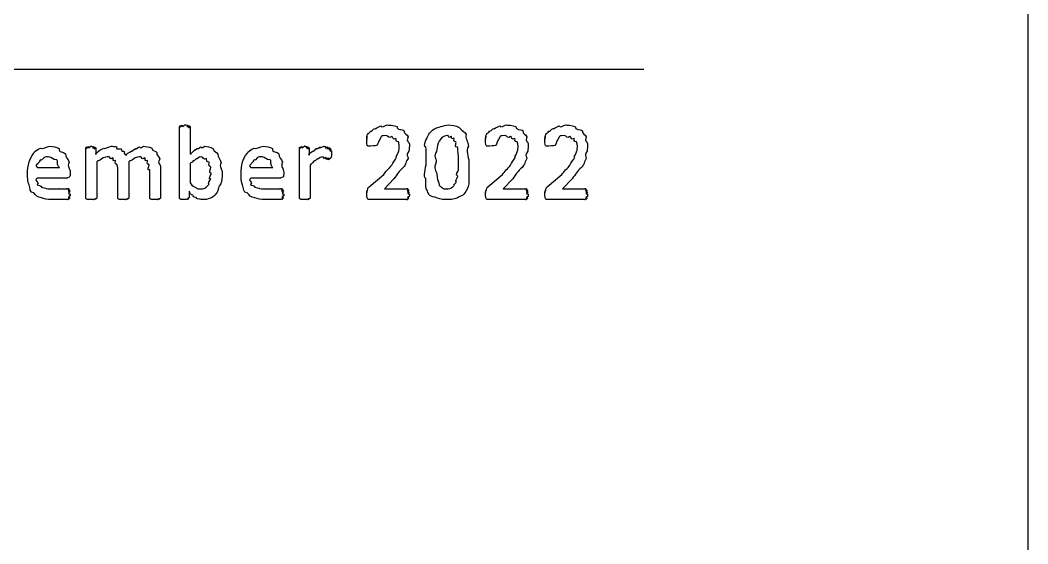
# Model space of a CAD drawing. Header units: millimetres. Extents: x 0 to 216, y 0 to 279.
# Drawn here: x 182.56 to 215.9, y 88.89 to 106.22 of the extents above; entities that cross this region are included whole.
import ezdxf

# ---------------------------------------------------------------- set-up
doc = ezdxf.new("R2010")
doc.units = ezdxf.units.MM
doc.layers.get('0').update_dxf_attribs({"linetype": 'CONTINUOUS'})

msp = doc.modelspace()

# ---------------------------------------------------------------- linework, layer by layer
at = {"color": 7}
msp.add_line((215.9, 279.4), (215.9, 0), dxfattribs=at)
at = {"color": 0}
for p, q in [((12.7, 104.599), (203.2, 104.599)), ((187.832, 100.336), (187.832, 102.695)), ((188.19, 102.695), (188.19, 101.781)), ((184.734, 100.336), (184.734, 101.99)), ((185.059, 101.99), (185.059, 101.769)), ((191.798, 100.336), (191.798, 101.99)), ((192.123, 101.99), (192.123, 101.747)), ((192.857, 101.808), (192.857, 101.808)), ((185.093, 101.533), (185.093, 100.336)), ((186.151, 101.533), (186.151, 100.336)), ((187.204, 101.367), (187.204, 100.336)), ((188.19, 101.477), (188.19, 100.838)), ((192.156, 101.422), (192.156, 100.336)), ((197.068, 101.499), (197.068, 101.499)), ((197.404, 101.521), (197.404, 101.521)), ((183.125, 101.34), (183.858, 101.34)), ((184.216, 101.191), (184.216, 101.13)), ((185.793, 100.336), (185.793, 101.262)), ((186.846, 100.336), (186.846, 101.262)), ((188.879, 101.152), (188.879, 101.152)), ((189.243, 101.185), (189.243, 101.185)), ((190.188, 101.34), (190.922, 101.34)), ((191.28, 101.191), (191.28, 101.13)), ((194.104, 100.706), (194.589, 101.108)), ((198.035, 100.706), (198.52, 101.108)), ((200, 100.706), (200.485, 101.108)), ((184.112, 100.987), (183.125, 100.987)), ((191.175, 100.987), (190.188, 100.987)), ((194.925, 100.965), (194.611, 100.634)), ((198.857, 100.965), (198.542, 100.634)), ((200.822, 100.965), (200.507, 100.634)), ((188.152, 100.557), (188.152, 100.342)), ((194.611, 100.634), (195.382, 100.634)), ((195.437, 100.458), (195.437, 100.458)), ((198.542, 100.634), (199.314, 100.634)), ((199.369, 100.458), (199.369, 100.458)), ((200.507, 100.634), (201.279, 100.634)), ((201.334, 100.458), (201.334, 100.458)), ((195.372, 100.281), (194.125, 100.281)), ((199.303, 100.281), (198.057, 100.281)), ((201.268, 100.281), (200.022, 100.281))]:
    msp.add_line(p, q, dxfattribs=at)
for points in [[(187.832, 102.695), (187.832, 102.603), (187.833, 102.709), (187.838, 102.718)], [(187.838, 102.718), (187.843, 102.618), (187.854, 102.73), (187.865, 102.734)], [(187.865, 102.734), (187.868, 102.629), (187.898, 102.745), (187.92, 102.745)], [(187.92, 102.745), (187.916, 102.632), (187.976, 102.751), (188.009, 102.751)], [(188.009, 102.751), (187.986, 102.751), (188.075, 102.748), (188.097, 102.745)], [(188.097, 102.745), (188.033, 102.629), (188.141, 102.741), (188.152, 102.734)], [(188.152, 102.734), (188.059, 102.618), (188.175, 102.725), (188.179, 102.718)], [(188.179, 102.718), (188.07, 102.607), (188.19, 102.707), (188.19, 102.695)], [(194.302, 102.635), (194.269, 102.588), (194.425, 102.695), (194.495, 102.718)], [(194.495, 102.718), (194.525, 102.632), (194.636, 102.751), (194.71, 102.751)], [(194.71, 102.751), (194.721, 102.751), (194.937, 102.734), (195.03, 102.701)], [(195.03, 102.701), (195.021, 102.566), (195.197, 102.621), (195.255, 102.563)], [(196.335, 102.657), (196.342, 102.632), (196.584, 102.751), (196.721, 102.751)], [(196.721, 102.751), (196.842, 102.751), (196.971, 102.723), (197.09, 102.668)], [(198.234, 102.635), (198.2, 102.588), (198.356, 102.695), (198.427, 102.718)], [(198.427, 102.718), (198.457, 102.632), (198.567, 102.751), (198.641, 102.751)], [(198.641, 102.751), (198.652, 102.751), (198.869, 102.734), (198.961, 102.701)], [(198.961, 102.701), (198.953, 102.566), (199.128, 102.621), (199.187, 102.563)], [(200.199, 102.635), (200.165, 102.588), (200.321, 102.695), (200.392, 102.718)], [(200.392, 102.718), (200.422, 102.632), (200.532, 102.751), (200.606, 102.751)], [(200.606, 102.751), (200.618, 102.751), (200.834, 102.734), (200.926, 102.701)], [(200.926, 102.701), (200.918, 102.566), (201.093, 102.621), (201.152, 102.563)], [(194.026, 102.321), (194.029, 102.251), (194.032, 102.361), (194.032, 102.376)], [(194.032, 102.376), (194.033, 102.279), (194.039, 102.403), (194.043, 102.415)], [(194.043, 102.415), (194.044, 102.423), (194.061, 102.445), (194.076, 102.464)], [(194.076, 102.464), (194.078, 102.46), (194.122, 102.508), (194.159, 102.541)], [(194.159, 102.541), (194.154, 102.526), (194.247, 102.605), (194.302, 102.635)], [(194.671, 102.398), (194.492, 102.398), (194.531, 102.379), (194.495, 102.343)], [(194.853, 102.37), (194.761, 102.279), (194.74, 102.398), (194.671, 102.398)], [(194.991, 102.299), (194.867, 102.243), (194.908, 102.351), (194.853, 102.37)], [(195.255, 102.563), (195.261, 102.449), (195.363, 102.436), (195.393, 102.359)], [(195.393, 102.359), (195.319, 102.18), (195.437, 102.205), (195.437, 102.117)], [(195.987, 102.012), (195.868, 102.059), (196.009, 102.296), (196.064, 102.403)], [(196.064, 102.403), (196.099, 102.511), (196.213, 102.598), (196.335, 102.657)], [(196.704, 102.398), (196.624, 102.398), (196.562, 102.376), (196.511, 102.332)], [(196.814, 102.376), (196.742, 102.279), (196.744, 102.398), (196.704, 102.398)], [(196.908, 102.31), (196.812, 102.251), (196.85, 102.361), (196.814, 102.376)], [(197.09, 102.668), (197.195, 102.526), (197.284, 102.537), (197.321, 102.431)], [(197.321, 102.431), (197.272, 102.316), (197.385, 102.199), (197.393, 102.045)], [(197.958, 102.321), (197.961, 102.251), (197.963, 102.361), (197.963, 102.376)], [(197.963, 102.376), (197.965, 102.279), (197.97, 102.403), (197.975, 102.415)], [(197.975, 102.415), (197.976, 102.423), (197.992, 102.445), (198.007, 102.464)], [(198.007, 102.464), (198.009, 102.46), (198.053, 102.508), (198.09, 102.541)], [(198.09, 102.541), (198.086, 102.526), (198.179, 102.605), (198.234, 102.635)], [(198.603, 102.398), (198.424, 102.398), (198.462, 102.379), (198.427, 102.343)], [(198.785, 102.37), (198.693, 102.279), (198.672, 102.398), (198.603, 102.398)], [(198.923, 102.299), (198.798, 102.243), (198.84, 102.351), (198.785, 102.37)], [(199.187, 102.563), (199.193, 102.449), (199.295, 102.436), (199.325, 102.359)], [(199.325, 102.359), (199.251, 102.18), (199.369, 102.205), (199.369, 102.117)], [(199.923, 102.321), (199.926, 102.251), (199.929, 102.361), (199.929, 102.376)], [(199.929, 102.376), (199.93, 102.279), (199.935, 102.403), (199.94, 102.415)], [(199.94, 102.415), (199.941, 102.423), (199.958, 102.445), (199.973, 102.464)], [(199.973, 102.464), (199.974, 102.46), (200.018, 102.508), (200.055, 102.541)], [(200.055, 102.541), (200.051, 102.526), (200.144, 102.605), (200.199, 102.635)], [(200.568, 102.398), (200.389, 102.398), (200.428, 102.379), (200.392, 102.343)], [(200.75, 102.37), (200.658, 102.279), (200.637, 102.398), (200.568, 102.398)], [(200.888, 102.299), (200.764, 102.243), (200.805, 102.351), (200.75, 102.37)], [(201.152, 102.563), (201.158, 102.449), (201.26, 102.436), (201.29, 102.359)], [(201.29, 102.359), (201.216, 102.18), (201.334, 102.205), (201.334, 102.117)], [(183.235, 101.985), (183.301, 101.927), (183.429, 102.045), (183.544, 102.045)], [(183.544, 102.045), (183.65, 102.045), (183.761, 102.02), (183.847, 101.974)], [(184.74, 102.012), (184.741, 101.913), (184.752, 102.024), (184.767, 102.029)], [(184.767, 102.029), (184.77, 101.924), (184.798, 102.04), (184.817, 102.04)], [(184.817, 102.04), (184.811, 101.927), (184.866, 102.045), (184.9, 102.045)], [(184.9, 102.045), (184.874, 102.045), (184.955, 102.042), (184.977, 102.04)], [(184.977, 102.04), (184.918, 101.924), (185.015, 102.035), (185.026, 102.029)], [(185.026, 102.029), (184.94, 101.913), (185.044, 102.019), (185.049, 102.012)], [(185.324, 101.979), (185.33, 101.927), (185.495, 102.045), (185.583, 102.045)], [(185.583, 102.045), (185.601, 102.045), (185.707, 102.037), (185.76, 102.023)], [(185.76, 102.023), (185.707, 101.898), (185.862, 101.986), (185.903, 101.957)], [(186.377, 101.974), (186.344, 101.904), (186.465, 102.018), (186.509, 102.029)], [(186.509, 102.029), (186.549, 101.927), (186.598, 102.045), (186.642, 102.045)], [(186.642, 102.045), (186.7, 102.045), (186.836, 102.026), (186.906, 101.99)], [(188.427, 101.985), (188.386, 101.909), (188.506, 102.02), (188.543, 102.029)], [(188.543, 102.029), (188.582, 101.927), (188.623, 102.045), (188.664, 102.045)], [(188.664, 102.045), (188.725, 102.045), (188.855, 102.02), (188.929, 101.974)], [(190.299, 101.985), (190.365, 101.927), (190.493, 102.045), (190.608, 102.045)], [(190.608, 102.045), (190.713, 102.045), (190.825, 102.02), (190.911, 101.974)], [(191.804, 102.012), (191.805, 101.913), (191.816, 102.024), (191.831, 102.029)], [(191.831, 102.029), (191.834, 101.924), (191.861, 102.04), (191.881, 102.04)], [(191.881, 102.04), (191.875, 101.927), (191.931, 102.045), (191.963, 102.045)], [(191.963, 102.045), (191.937, 102.045), (192.019, 102.042), (192.041, 102.04)], [(192.041, 102.04), (191.981, 101.924), (192.079, 102.035), (192.09, 102.029)], [(192.09, 102.029), (192.004, 101.913), (192.108, 102.019), (192.112, 102.012)], [(192.377, 101.985), (192.338, 101.909), (192.45, 102.02), (192.487, 102.029)], [(192.487, 102.029), (192.416, 101.927), (192.566, 102.045), (192.603, 102.045)], [(192.603, 102.045), (192.584, 102.045), (192.636, 102.042), (192.658, 102.04)], [(192.658, 102.04), (192.628, 101.924), (192.702, 102.035), (192.724, 102.029)], [(192.724, 102.029), (192.676, 101.909), (192.771, 102.013), (192.79, 102.006)], [(194.026, 102.254), (194.026, 102.21), (194.026, 102.301), (194.026, 102.321)], [(194.026, 102.155), (194.026, 102.147), (194.026, 102.217), (194.026, 102.254)], [(194.037, 102.089), (194.029, 102.092), (194.029, 102.129), (194.026, 102.155)], [(194.06, 102.056), (194.04, 102.059), (194.044, 102.074), (194.037, 102.089)], [(194.087, 102.045), (194.055, 102.045), (194.066, 102.048), (194.06, 102.056)], [(194.247, 102.056), (194.081, 102.045), (194.101, 102.045), (194.087, 102.045)], [(194.412, 102.177), (194.382, 102.059), (194.338, 102.063), (194.247, 102.056)], [(194.495, 102.343), (194.423, 102.206), (194.434, 102.251), (194.412, 102.177)], [(195.074, 102.194), (194.941, 102.184), (195.027, 102.269), (194.991, 102.299)], [(195.101, 102.067), (195.096, 102.103), (195.092, 102.152), (195.074, 102.194)], [(195.085, 101.891), (195.096, 101.887), (195.101, 102.012), (195.101, 102.067)], [(195.437, 102.117), (195.437, 102.015), (195.432, 101.962), (195.421, 101.885)], [(196.395, 102.144), (196.353, 102.034), (196.351, 101.975), (196.34, 101.869)], [(196.511, 102.332), (196.408, 102.191), (196.424, 102.224), (196.395, 102.144)], [(196.979, 102.194), (196.867, 102.191), (196.937, 102.279), (196.908, 102.31)], [(197.029, 102.023), (196.908, 101.979), (197.002, 102.146), (196.979, 102.194)], [(197.057, 101.792), (197.051, 101.847), (197.043, 101.957), (197.029, 102.023)], [(197.393, 102.045), (197.285, 101.894), (197.404, 101.72), (197.404, 101.521)], [(197.958, 102.254), (197.958, 102.21), (197.958, 102.301), (197.958, 102.321)], [(197.958, 102.155), (197.958, 102.147), (197.958, 102.217), (197.958, 102.254)], [(197.969, 102.089), (197.961, 102.092), (197.961, 102.129), (197.958, 102.155)], [(197.991, 102.056), (197.972, 102.059), (197.976, 102.074), (197.969, 102.089)], [(198.019, 102.045), (197.987, 102.045), (197.998, 102.048), (197.991, 102.056)], [(198.179, 102.056), (198.013, 102.045), (198.033, 102.045), (198.019, 102.045)], [(198.344, 102.177), (198.313, 102.059), (198.269, 102.063), (198.179, 102.056)], [(198.427, 102.343), (198.355, 102.206), (198.366, 102.251), (198.344, 102.177)], [(199.005, 102.194), (198.873, 102.184), (198.959, 102.269), (198.923, 102.299)], [(199.033, 102.067), (199.027, 102.103), (199.023, 102.152), (199.005, 102.194)], [(199.016, 101.891), (199.027, 101.887), (199.033, 102.012), (199.033, 102.067)], [(199.369, 102.117), (199.369, 102.015), (199.364, 101.962), (199.353, 101.885)], [(199.923, 102.254), (199.923, 102.21), (199.923, 102.301), (199.923, 102.321)], [(199.923, 102.155), (199.923, 102.147), (199.923, 102.217), (199.923, 102.254)], [(199.934, 102.089), (199.926, 102.092), (199.926, 102.129), (199.923, 102.155)], [(199.956, 102.056), (199.937, 102.059), (199.941, 102.074), (199.934, 102.089)], [(199.984, 102.045), (199.952, 102.045), (199.963, 102.048), (199.956, 102.056)], [(200.144, 102.056), (199.978, 102.045), (199.997, 102.045), (199.984, 102.045)], [(200.309, 102.177), (200.279, 102.059), (200.235, 102.063), (200.144, 102.056)], [(200.392, 102.343), (200.32, 102.206), (200.331, 102.251), (200.309, 102.177)], [(200.97, 102.194), (200.838, 102.184), (200.924, 102.269), (200.888, 102.299)], [(200.998, 102.067), (200.992, 102.103), (200.988, 102.152), (200.97, 102.194)], [(200.981, 101.891), (200.992, 101.887), (200.998, 102.012), (200.998, 102.067)], [(201.334, 102.117), (201.334, 102.015), (201.329, 101.962), (201.318, 101.885)], [(182.855, 101.527), (182.874, 101.574), (182.94, 101.731), (183.003, 101.808)], [(183.003, 101.808), (182.999, 101.847), (183.143, 101.943), (183.235, 101.985)], [(183.499, 101.692), (183.326, 101.692), (183.387, 101.681), (183.34, 101.659)], [(183.77, 101.599), (183.624, 101.574), (183.621, 101.692), (183.499, 101.692)], [(183.847, 101.974), (183.819, 101.836), (184.001, 101.869), (184.056, 101.792)], [(184.056, 101.792), (184.047, 101.681), (184.151, 101.623), (184.178, 101.521)], [(184.734, 101.99), (184.734, 101.898), (184.736, 102.004), (184.74, 102.012)], [(185.049, 102.012), (184.951, 101.898), (185.059, 101.997), (185.059, 101.99)], [(185.059, 101.769), (185.043, 101.838), (185.239, 101.935), (185.324, 101.979)], [(185.495, 101.692), (185.414, 101.692), (185.368, 101.681), (185.302, 101.659)], [(185.627, 101.659), (185.528, 101.574), (185.546, 101.692), (185.495, 101.692)], [(185.903, 101.957), (185.906, 101.843), (185.977, 101.899), (186.008, 101.863)], [(186.008, 101.863), (185.965, 101.769), (186.06, 101.786), (186.079, 101.742)], [(186.079, 101.742), (186.038, 101.781), (186.186, 101.843), (186.234, 101.88)], [(186.234, 101.88), (186.256, 101.858), (186.333, 101.951), (186.377, 101.974)], [(186.548, 101.692), (186.468, 101.692), (186.422, 101.681), (186.361, 101.659)], [(186.68, 101.659), (186.582, 101.574), (186.599, 101.692), (186.548, 101.692)], [(186.906, 101.99), (186.961, 101.854), (187.039, 101.903), (187.083, 101.841)], [(187.083, 101.841), (187.049, 101.732), (187.157, 101.71), (187.176, 101.626)], [(188.19, 101.781), (188.232, 101.799), (188.274, 101.869), (188.312, 101.902)], [(188.312, 101.902), (188.309, 101.865), (188.39, 101.962), (188.427, 101.985)], [(188.565, 101.692), (188.527, 101.692), (188.506, 101.688), (188.477, 101.681)], [(188.714, 101.643), (188.615, 101.574), (188.623, 101.692), (188.565, 101.692)], [(188.929, 101.974), (188.99, 101.836), (189.061, 101.866), (189.105, 101.786)], [(189.105, 101.786), (189.081, 101.677), (189.188, 101.617), (189.21, 101.51)], [(189.919, 101.527), (189.938, 101.574), (190.004, 101.731), (190.067, 101.808)], [(190.067, 101.808), (190.063, 101.847), (190.207, 101.943), (190.299, 101.985)], [(190.563, 101.692), (190.39, 101.692), (190.45, 101.681), (190.404, 101.659)], [(190.833, 101.599), (190.687, 101.574), (190.685, 101.692), (190.563, 101.692)], [(190.911, 101.974), (190.883, 101.836), (191.065, 101.869), (191.12, 101.792)], [(191.12, 101.792), (191.11, 101.681), (191.215, 101.623), (191.242, 101.521)], [(191.798, 101.99), (191.798, 101.898), (191.8, 102.004), (191.804, 102.012)], [(192.112, 102.012), (192.014, 101.898), (192.123, 101.997), (192.123, 101.99)], [(192.123, 101.747), (192.063, 101.792), (192.214, 101.859), (192.256, 101.896)], [(192.256, 101.896), (192.264, 101.865), (192.34, 101.962), (192.377, 101.985)], [(192.581, 101.692), (192.521, 101.692), (192.515, 101.687), (192.482, 101.676)], [(192.653, 101.681), (192.581, 101.574), (192.606, 101.692), (192.581, 101.692)], [(192.79, 102.006), (192.713, 101.894), (192.821, 101.991), (192.829, 101.985)], [(192.829, 101.985), (192.727, 101.88), (192.841, 101.969), (192.845, 101.962)], [(192.845, 101.962), (192.735, 101.869), (192.851, 101.951), (192.851, 101.94)], [(192.851, 101.94), (192.738, 101.847), (192.857, 101.913), (192.857, 101.891)], [(192.857, 101.725), (192.857, 101.692), (192.852, 101.687), (192.845, 101.676)], [(192.857, 101.891), (192.857, 101.805), (192.857, 101.844), (192.857, 101.808)], [(192.857, 101.808), (192.857, 101.737), (192.857, 101.747), (192.857, 101.725)], [(195.013, 101.681), (194.955, 101.644), (195.074, 101.828), (195.085, 101.891)], [(195.421, 101.885), (195.297, 101.743), (195.4, 101.725), (195.393, 101.637)], [(195.993, 101.51), (195.993, 101.637), (195.99, 101.86), (195.987, 102.012)], [(196.34, 101.869), (196.216, 101.706), (196.329, 101.654), (196.329, 101.533)], [(197.068, 101.499), (197.062, 101.556), (197.063, 101.706), (197.057, 101.792)], [(198.945, 101.681), (198.887, 101.644), (199.005, 101.828), (199.016, 101.891)], [(199.353, 101.885), (199.228, 101.743), (199.332, 101.725), (199.325, 101.637)], [(200.91, 101.681), (200.852, 101.644), (200.97, 101.828), (200.981, 101.891)], [(201.318, 101.885), (201.194, 101.743), (201.297, 101.725), (201.29, 101.637)], [(182.805, 101.158), (182.805, 101.236), (182.821, 101.417), (182.855, 101.527)], [(183.152, 101.472), (183.017, 101.387), (183.125, 101.387), (183.125, 101.34)], [(183.224, 101.582), (183.172, 101.472), (183.17, 101.516), (183.152, 101.472)], [(183.34, 101.659), (183.235, 101.534), (183.257, 101.615), (183.224, 101.582)], [(183.858, 101.34), (183.745, 101.45), (183.832, 101.535), (183.77, 101.599)], [(184.178, 101.521), (184.098, 101.358), (184.216, 101.308), (184.216, 101.191)], [(185.302, 101.659), (185.167, 101.534), (185.17, 101.599), (185.093, 101.533)], [(185.716, 101.571), (185.601, 101.534), (185.663, 101.64), (185.627, 101.659)], [(185.771, 101.433), (185.649, 101.457), (185.74, 101.534), (185.716, 101.571)], [(185.793, 101.262), (185.793, 101.232), (185.784, 101.381), (185.771, 101.433)], [(186.361, 101.659), (186.225, 101.534), (186.228, 101.599), (186.151, 101.533)], [(186.774, 101.571), (186.659, 101.534), (186.72, 101.64), (186.68, 101.659)], [(186.829, 101.433), (186.708, 101.457), (186.799, 101.534), (186.774, 101.571)], [(186.846, 101.262), (186.73, 101.232), (186.84, 101.381), (186.829, 101.433)], [(187.176, 101.626), (187.085, 101.45), (187.204, 101.458), (187.204, 101.367)], [(188.295, 101.577), (188.225, 101.472), (188.226, 101.517), (188.19, 101.477)], [(188.389, 101.643), (188.291, 101.527), (188.328, 101.606), (188.295, 101.577)], [(188.477, 101.681), (188.35, 101.56), (188.418, 101.661), (188.389, 101.643)], [(188.813, 101.521), (188.695, 101.512), (188.754, 101.612), (188.714, 101.643)], [(188.863, 101.351), (188.747, 101.413), (188.838, 101.473), (188.813, 101.521)], [(189.21, 101.51), (189.125, 101.351), (189.243, 101.298), (189.243, 101.185)], [(189.869, 101.158), (189.869, 101.236), (189.885, 101.417), (189.919, 101.527)], [(190.216, 101.472), (190.081, 101.387), (190.188, 101.387), (190.188, 101.34)], [(190.288, 101.582), (190.235, 101.472), (190.234, 101.516), (190.216, 101.472)], [(190.404, 101.659), (190.299, 101.534), (190.321, 101.615), (190.288, 101.582)], [(190.922, 101.34), (190.809, 101.45), (190.895, 101.535), (190.833, 101.599)], [(191.242, 101.521), (191.161, 101.358), (191.28, 101.308), (191.28, 101.191)], [(192.278, 101.549), (192.198, 101.446), (192.2, 101.473), (192.156, 101.422)], [(192.388, 101.632), (192.275, 101.516), (192.318, 101.585), (192.278, 101.549)], [(192.482, 101.676), (192.341, 101.556), (192.421, 101.654), (192.388, 101.632)], [(192.719, 101.665), (192.628, 101.563), (192.677, 101.677), (192.653, 101.681)], [(192.768, 101.648), (192.665, 101.552), (192.737, 101.661), (192.719, 101.665)], [(192.807, 101.643), (192.694, 101.541), (192.782, 101.644), (192.768, 101.648)], [(192.829, 101.648), (192.716, 101.541), (192.818, 101.643), (192.807, 101.643)], [(192.845, 101.676), (192.727, 101.552), (192.836, 101.655), (192.829, 101.648)], [(194.589, 101.108), (194.629, 101.185), (194.787, 101.33), (194.853, 101.422)], [(194.853, 101.422), (194.882, 101.49), (194.976, 101.604), (195.013, 101.681)], [(195.393, 101.637), (195.283, 101.45), (195.333, 101.45), (195.234, 101.34)], [(195.982, 100.981), (195.874, 101.02), (195.993, 101.312), (195.993, 101.51)], [(196.329, 101.533), (196.216, 101.306), (196.335, 101.232), (196.346, 101.119)], [(197.062, 101.268), (197.062, 101.247), (197.068, 101.418), (197.068, 101.499)], [(197.404, 101.521), (197.404, 101.276), (197.405, 101.169), (197.41, 101.014)], [(198.52, 101.108), (198.56, 101.185), (198.719, 101.33), (198.785, 101.422)], [(198.785, 101.422), (198.814, 101.49), (198.907, 101.604), (198.945, 101.681)], [(199.325, 101.637), (199.215, 101.45), (199.264, 101.45), (199.165, 101.34)], [(200.485, 101.108), (200.525, 101.185), (200.684, 101.33), (200.75, 101.422)], [(200.75, 101.422), (200.779, 101.49), (200.872, 101.604), (200.91, 101.681)], [(201.29, 101.637), (201.18, 101.45), (201.229, 101.45), (201.13, 101.34)], [(182.855, 100.772), (182.805, 100.835), (182.805, 101.01), (182.805, 101.158)], [(184.216, 101.13), (184.216, 101.031), (184.205, 101.042), (184.183, 101.02)], [(188.879, 101.152), (188.765, 101.166), (188.874, 101.287), (188.863, 101.351)], [(188.863, 100.965), (188.765, 100.917), (188.879, 101.089), (188.879, 101.152)], [(189.243, 101.185), (189.243, 100.978), (189.228, 100.918), (189.199, 100.805)], [(189.919, 100.772), (189.869, 100.835), (189.869, 101.01), (189.869, 101.158)], [(191.28, 101.13), (191.28, 101.031), (191.269, 101.042), (191.247, 101.02)], [(195.234, 101.34), (195.088, 101.232), (195.035, 101.108), (194.925, 100.965)], [(196.346, 101.119), (196.359, 100.961), (196.382, 100.911), (196.412, 100.838)], [(196.996, 100.882), (196.915, 100.855), (197.029, 100.995), (197.04, 101.058)], [(197.04, 101.058), (196.937, 101.1), (197.058, 101.194), (197.062, 101.268)], [(199.165, 101.34), (199.019, 101.232), (198.967, 101.108), (198.857, 100.965)], [(201.13, 101.34), (200.984, 101.232), (200.932, 101.108), (200.822, 100.965)], [(183.009, 100.502), (182.874, 100.502), (182.891, 100.664), (182.855, 100.772)], [(183.125, 100.987), (183.017, 100.931), (183.133, 100.882), (183.152, 100.838)], [(183.152, 100.838), (183.055, 100.729), (183.199, 100.761), (183.241, 100.728)], [(183.241, 100.728), (183.253, 100.667), (183.334, 100.674), (183.4, 100.656)], [(184.183, 101.02), (184.054, 100.987), (184.136, 100.987), (184.112, 100.987)], [(188.19, 100.838), (188.251, 100.703), (188.313, 100.719), (188.372, 100.683)], [(188.703, 100.678), (188.692, 100.692), (188.782, 100.746), (188.808, 100.794)], [(188.808, 100.794), (188.743, 100.791), (188.852, 100.901), (188.863, 100.965)], [(189.199, 100.805), (189.069, 100.637), (189.133, 100.601), (189.078, 100.524)], [(190.073, 100.502), (189.938, 100.502), (189.954, 100.664), (189.919, 100.772)], [(190.188, 100.987), (190.081, 100.931), (190.197, 100.882), (190.216, 100.838)], [(190.216, 100.838), (190.118, 100.729), (190.263, 100.761), (190.304, 100.728)], [(190.304, 100.728), (190.317, 100.667), (190.398, 100.674), (190.464, 100.656)], [(191.247, 101.02), (191.117, 100.987), (191.2, 100.987), (191.175, 100.987)], [(194.065, 100.651), (194.062, 100.663), (194.088, 100.686), (194.104, 100.706)], [(196.026, 100.595), (195.978, 100.597), (195.974, 100.83), (195.982, 100.981)], [(196.412, 100.838), (196.419, 100.7), (196.478, 100.717), (196.522, 100.683)], [(196.825, 100.662), (196.822, 100.674), (196.898, 100.712), (196.924, 100.75)], [(196.924, 100.75), (196.878, 100.747), (196.977, 100.83), (196.996, 100.882)], [(197.41, 101.014), (197.415, 100.855), (197.399, 100.733), (197.354, 100.623)], [(197.997, 100.651), (197.994, 100.663), (198.02, 100.686), (198.035, 100.706)], [(199.962, 100.651), (199.959, 100.663), (199.985, 100.686), (200, 100.706)], [(183.262, 100.336), (183.128, 100.354), (183.078, 100.427), (183.009, 100.502)], [(183.4, 100.656), (183.385, 100.634), (183.546, 100.634), (183.643, 100.634)], [(183.643, 100.634), (183.676, 100.634), (183.788, 100.634), (183.847, 100.634)], [(183.847, 100.634), (183.793, 100.634), (183.954, 100.634), (183.996, 100.634)], [(183.996, 100.634), (183.996, 100.634), (184.074, 100.634), (184.1, 100.634)], [(184.1, 100.634), (184.051, 100.634), (184.151, 100.634), (184.167, 100.634)], [(184.167, 100.634), (184.076, 100.634), (184.185, 100.63), (184.188, 100.623)], [(184.188, 100.623), (184.087, 100.505), (184.201, 100.609), (184.205, 100.595)], [(184.205, 100.358), (184.091, 100.321), (184.202, 100.336), (184.2, 100.325)], [(184.205, 100.595), (184.095, 100.48), (184.211, 100.568), (184.211, 100.546)], [(184.211, 100.402), (184.095, 100.347), (184.208, 100.372), (184.205, 100.358)], [(184.211, 100.546), (184.098, 100.435), (184.216, 100.496), (184.216, 100.463)], [(184.216, 100.463), (184.216, 100.38), (184.213, 100.42), (184.211, 100.402)], [(188.268, 100.43), (188.203, 100.416), (188.192, 100.509), (188.152, 100.557)], [(188.383, 100.347), (188.28, 100.347), (188.307, 100.397), (188.268, 100.43)], [(188.372, 100.683), (188.368, 100.634), (188.491, 100.634), (188.554, 100.634)], [(188.554, 100.634), (188.607, 100.634), (188.662, 100.648), (188.703, 100.678)], [(189.078, 100.524), (188.964, 100.365), (188.962, 100.386), (188.885, 100.342)], [(190.326, 100.336), (190.191, 100.354), (190.142, 100.427), (190.073, 100.502)], [(190.464, 100.656), (190.449, 100.634), (190.61, 100.634), (190.707, 100.634)], [(190.707, 100.634), (190.74, 100.634), (190.851, 100.634), (190.911, 100.634)], [(190.911, 100.634), (190.857, 100.634), (191.018, 100.634), (191.06, 100.634)], [(191.06, 100.634), (191.06, 100.634), (191.138, 100.634), (191.164, 100.634)], [(191.164, 100.634), (191.115, 100.634), (191.215, 100.634), (191.23, 100.634)], [(191.23, 100.634), (191.14, 100.634), (191.248, 100.63), (191.252, 100.623)], [(191.252, 100.623), (191.151, 100.505), (191.265, 100.609), (191.269, 100.595)], [(191.269, 100.358), (191.154, 100.321), (191.266, 100.336), (191.263, 100.325)], [(191.269, 100.595), (191.159, 100.48), (191.274, 100.568), (191.274, 100.546)], [(191.274, 100.402), (191.159, 100.347), (191.272, 100.372), (191.269, 100.358)], [(191.274, 100.546), (191.161, 100.435), (191.28, 100.496), (191.28, 100.463)], [(191.28, 100.463), (191.28, 100.38), (191.277, 100.42), (191.274, 100.402)], [(194.026, 100.535), (194.029, 100.471), (194.035, 100.576), (194.043, 100.595)], [(194.026, 100.452), (194.026, 100.427), (194.026, 100.513), (194.026, 100.535)], [(194.032, 100.37), (194.026, 100.361), (194.026, 100.419), (194.026, 100.452)], [(194.049, 100.314), (194.033, 100.317), (194.035, 100.347), (194.032, 100.37)], [(194.043, 100.595), (194.044, 100.509), (194.057, 100.631), (194.065, 100.651)], [(195.382, 100.634), (195.29, 100.634), (195.396, 100.63), (195.404, 100.623)], [(195.404, 100.623), (195.305, 100.502), (195.417, 100.604), (195.421, 100.59)], [(195.432, 100.38), (195.312, 100.325), (195.424, 100.339), (195.421, 100.325)], [(195.421, 100.59), (195.316, 100.471), (195.432, 100.557), (195.432, 100.535)], [(195.432, 100.535), (195.319, 100.427), (195.437, 100.487), (195.437, 100.458)], [(195.437, 100.458), (195.437, 100.372), (195.435, 100.405), (195.432, 100.38)], [(196.285, 100.358), (196.055, 100.387), (196.066, 100.492), (196.026, 100.595)], [(196.676, 100.281), (196.437, 100.281), (196.417, 100.306), (196.285, 100.358)], [(196.522, 100.683), (196.511, 100.634), (196.627, 100.634), (196.693, 100.634)], [(196.693, 100.634), (196.628, 100.634), (196.788, 100.642), (196.825, 100.662)], [(197.084, 100.37), (196.937, 100.281), (196.812, 100.281), (196.676, 100.281)], [(197.354, 100.623), (197.208, 100.402), (197.219, 100.432), (197.084, 100.37)], [(197.958, 100.535), (197.961, 100.471), (197.966, 100.576), (197.975, 100.595)], [(197.958, 100.452), (197.958, 100.427), (197.958, 100.513), (197.958, 100.535)], [(197.963, 100.37), (197.958, 100.361), (197.958, 100.419), (197.958, 100.452)], [(197.98, 100.314), (197.965, 100.317), (197.966, 100.347), (197.963, 100.37)], [(197.975, 100.595), (197.976, 100.509), (197.988, 100.631), (197.997, 100.651)], [(199.314, 100.634), (199.222, 100.634), (199.328, 100.63), (199.336, 100.623)], [(199.336, 100.623), (199.237, 100.502), (199.348, 100.604), (199.353, 100.59)], [(199.364, 100.38), (199.244, 100.325), (199.355, 100.339), (199.353, 100.325)], [(199.353, 100.59), (199.248, 100.471), (199.364, 100.557), (199.364, 100.535)], [(199.364, 100.535), (199.251, 100.427), (199.369, 100.487), (199.369, 100.458)], [(199.369, 100.458), (199.369, 100.372), (199.366, 100.405), (199.364, 100.38)], [(199.923, 100.535), (199.926, 100.471), (199.931, 100.576), (199.94, 100.595)], [(199.923, 100.452), (199.923, 100.427), (199.923, 100.513), (199.923, 100.535)], [(199.929, 100.37), (199.923, 100.361), (199.923, 100.419), (199.923, 100.452)], [(199.945, 100.314), (199.93, 100.317), (199.931, 100.347), (199.929, 100.37)], [(199.94, 100.595), (199.941, 100.509), (199.953, 100.631), (199.962, 100.651)], [(201.279, 100.634), (201.187, 100.634), (201.293, 100.63), (201.301, 100.623)], [(201.301, 100.623), (201.202, 100.502), (201.313, 100.604), (201.318, 100.59)], [(201.329, 100.38), (201.209, 100.325), (201.32, 100.339), (201.318, 100.325)], [(201.318, 100.59), (201.213, 100.471), (201.329, 100.557), (201.329, 100.535)], [(201.329, 100.535), (201.216, 100.427), (201.334, 100.487), (201.334, 100.458)], [(201.334, 100.458), (201.334, 100.372), (201.331, 100.405), (201.329, 100.38)], [(183.61, 100.281), (183.444, 100.281), (183.362, 100.299), (183.262, 100.336)], [(183.825, 100.281), (183.654, 100.281), (183.687, 100.281), (183.61, 100.281)], [(184.001, 100.281), (183.903, 100.281), (183.891, 100.281), (183.825, 100.281)], [(184.128, 100.281), (184.007, 100.281), (184.052, 100.281), (184.001, 100.281)], [(184.183, 100.292), (184.073, 100.281), (184.161, 100.281), (184.128, 100.281)], [(184.2, 100.325), (184.084, 100.299), (184.19, 100.303), (184.183, 100.292)], [(184.74, 100.314), (184.734, 100.31), (184.734, 100.328), (184.734, 100.336)], [(184.767, 100.292), (184.745, 100.295), (184.747, 100.306), (184.74, 100.314)], [(184.822, 100.281), (184.77, 100.284), (184.781, 100.288), (184.767, 100.292)], [(184.911, 100.281), (184.819, 100.281), (184.847, 100.281), (184.822, 100.281)], [(184.999, 100.281), (184.889, 100.281), (184.947, 100.281), (184.911, 100.281)], [(185.054, 100.292), (184.936, 100.284), (185.024, 100.284), (184.999, 100.281)], [(185.082, 100.309), (184.962, 100.295), (185.068, 100.299), (185.054, 100.292)], [(185.093, 100.336), (185.09, 100.306), (185.088, 100.316), (185.082, 100.309)], [(185.798, 100.309), (185.793, 100.306), (185.793, 100.325), (185.793, 100.336)], [(185.826, 100.292), (185.804, 100.295), (185.805, 100.305), (185.798, 100.309)], [(185.881, 100.281), (185.829, 100.284), (185.839, 100.288), (185.826, 100.292)], [(185.969, 100.281), (185.877, 100.281), (185.906, 100.281), (185.881, 100.281)], [(186.057, 100.281), (185.947, 100.281), (186.005, 100.281), (185.969, 100.281)], [(186.112, 100.292), (185.991, 100.284), (186.079, 100.284), (186.057, 100.281)], [(186.14, 100.309), (186.02, 100.295), (186.126, 100.299), (186.112, 100.292)], [(186.151, 100.336), (186.148, 100.306), (186.147, 100.316), (186.14, 100.309)], [(186.851, 100.309), (186.847, 100.306), (186.846, 100.325), (186.846, 100.336)], [(186.884, 100.292), (186.858, 100.295), (186.858, 100.305), (186.851, 100.309)], [(186.939, 100.281), (186.887, 100.284), (186.898, 100.288), (186.884, 100.292)], [(187.027, 100.281), (186.931, 100.281), (186.961, 100.281), (186.939, 100.281)], [(187.11, 100.281), (187.001, 100.281), (187.06, 100.281), (187.027, 100.281)], [(187.165, 100.292), (187.049, 100.284), (187.135, 100.284), (187.11, 100.281)], [(187.193, 100.314), (187.074, 100.295), (187.179, 100.299), (187.165, 100.292)], [(187.204, 100.336), (187.204, 100.31), (187.2, 100.321), (187.193, 100.314)], [(187.838, 100.309), (187.832, 100.306), (187.832, 100.325), (187.832, 100.336)], [(187.865, 100.292), (187.839, 100.295), (187.84, 100.305), (187.838, 100.309)], [(187.915, 100.281), (187.868, 100.284), (187.879, 100.288), (187.865, 100.292)], [(187.992, 100.281), (187.909, 100.281), (187.937, 100.281), (187.915, 100.281)], [(188.064, 100.281), (187.967, 100.281), (188.021, 100.281), (187.992, 100.281)], [(188.113, 100.292), (188.009, 100.284), (188.086, 100.284), (188.064, 100.281)], [(188.141, 100.314), (188.033, 100.295), (188.127, 100.299), (188.113, 100.292)], [(188.152, 100.342), (188.044, 100.31), (188.148, 100.321), (188.141, 100.314)], [(188.494, 100.298), (188.353, 100.303), (188.419, 100.325), (188.383, 100.347)], [(188.626, 100.281), (188.549, 100.281), (188.534, 100.287), (188.494, 100.298)], [(188.885, 100.342), (188.695, 100.281), (188.725, 100.281), (188.626, 100.281)], [(190.674, 100.281), (190.508, 100.281), (190.426, 100.299), (190.326, 100.336)], [(190.889, 100.281), (190.718, 100.281), (190.751, 100.281), (190.674, 100.281)], [(191.065, 100.281), (190.967, 100.281), (190.955, 100.281), (190.889, 100.281)], [(191.192, 100.281), (191.07, 100.281), (191.116, 100.281), (191.065, 100.281)], [(191.247, 100.292), (191.137, 100.281), (191.225, 100.281), (191.192, 100.281)], [(191.263, 100.325), (191.148, 100.299), (191.254, 100.303), (191.247, 100.292)], [(191.804, 100.314), (191.798, 100.31), (191.798, 100.328), (191.798, 100.336)], [(191.831, 100.292), (191.809, 100.295), (191.811, 100.306), (191.804, 100.314)], [(191.886, 100.281), (191.834, 100.284), (191.845, 100.288), (191.831, 100.292)], [(191.975, 100.281), (191.882, 100.281), (191.911, 100.281), (191.886, 100.281)], [(192.063, 100.281), (191.952, 100.281), (192.01, 100.281), (191.975, 100.281)], [(192.118, 100.292), (191.999, 100.284), (192.088, 100.284), (192.063, 100.281)], [(192.145, 100.314), (192.025, 100.295), (192.132, 100.299), (192.118, 100.292)], [(192.156, 100.336), (192.154, 100.31), (192.152, 100.321), (192.145, 100.314)], [(194.081, 100.287), (194.051, 100.292), (194.06, 100.303), (194.049, 100.314)], [(194.125, 100.281), (194.078, 100.281), (194.095, 100.283), (194.081, 100.287)], [(195.399, 100.292), (195.286, 100.281), (195.382, 100.281), (195.372, 100.281)], [(195.421, 100.325), (195.305, 100.295), (195.41, 100.299), (195.399, 100.292)], [(198.013, 100.287), (197.983, 100.292), (197.991, 100.303), (197.98, 100.314)], [(198.057, 100.281), (198.009, 100.281), (198.027, 100.283), (198.013, 100.287)], [(199.33, 100.292), (199.217, 100.281), (199.314, 100.281), (199.303, 100.281)], [(199.353, 100.325), (199.237, 100.295), (199.342, 100.299), (199.33, 100.292)], [(199.978, 100.287), (199.948, 100.292), (199.956, 100.303), (199.945, 100.314)], [(200.022, 100.281), (199.974, 100.281), (199.992, 100.283), (199.978, 100.287)], [(201.296, 100.292), (201.182, 100.281), (201.279, 100.281), (201.268, 100.281)], [(201.318, 100.325), (201.202, 100.295), (201.307, 100.299), (201.296, 100.292)]]:
    msp.add_open_spline(points, degree=3, dxfattribs=at)

doc.saveas('drawing.dxf')
